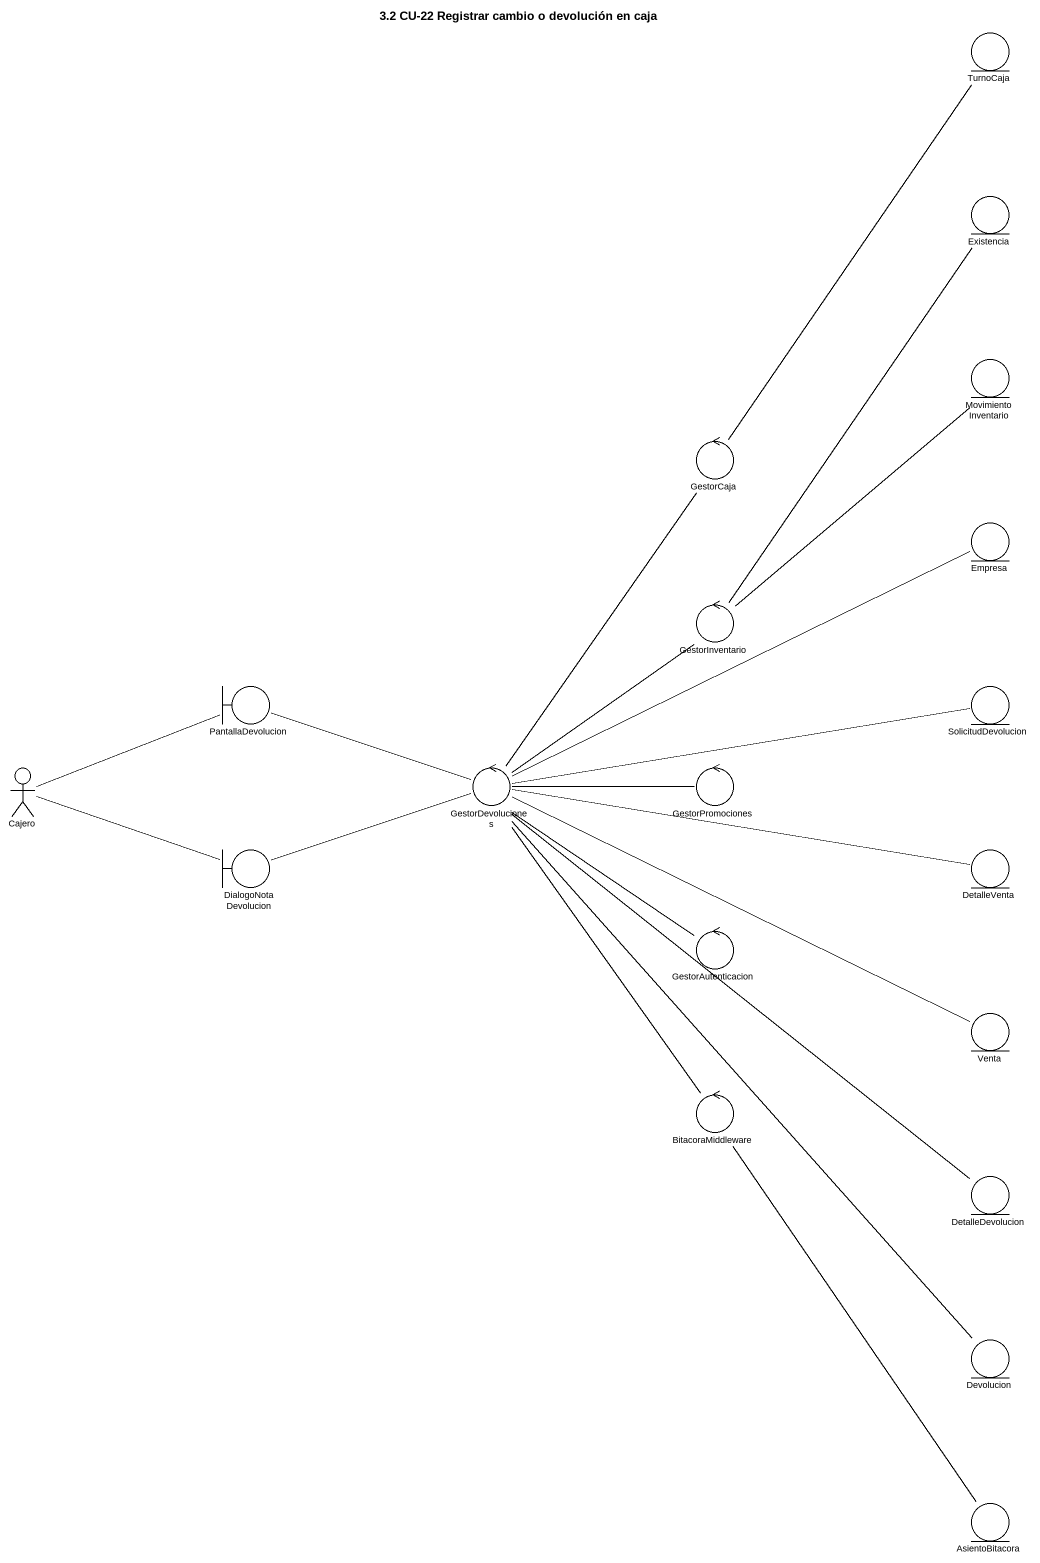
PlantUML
@startuml
title 3.2 CU-22 Registrar cambio o devolución en caja
entity TurnoCaja
entity Existencia
entity MovimientoInventario
control GestorCaja
entity Empresa
control GestorInventario
boundary PantallaDevolucion
entity SolicitudDevolucion
actor Cajero
control GestorDevoluciones
control GestorPromociones
boundary DialogoNotaDevolucion
entity DetalleVenta
control GestorAutenticacion
entity Venta
control BitacoraMiddleware
entity DetalleDevolucion
entity Devolucion
entity AsientoBitacora
Existencia -- GestorInventario
GestorCaja -up- TurnoCaja
GestorCaja -- GestorDevoluciones
Empresa -left- GestorDevoluciones
GestorInventario -up- MovimientoInventario
Cajero -right- PantallaDevolucion
Cajero -right- DialogoNotaDevolucion
GestorDevoluciones -up- GestorInventario
GestorDevoluciones -left- PantallaDevolucion
GestorDevoluciones -right- SolicitudDevolucion
GestorDevoluciones -right- GestorPromociones
GestorDevoluciones -right- Venta
DialogoNotaDevolucion -right- GestorDevoluciones
DetalleVenta -left- GestorDevoluciones
GestorAutenticacion -up- GestorDevoluciones
BitacoraMiddleware -up- GestorDevoluciones
DetalleDevolucion -up- GestorDevoluciones
Devolucion -up- GestorDevoluciones
AsientoBitacora -up- BitacoraMiddleware
@enduml
